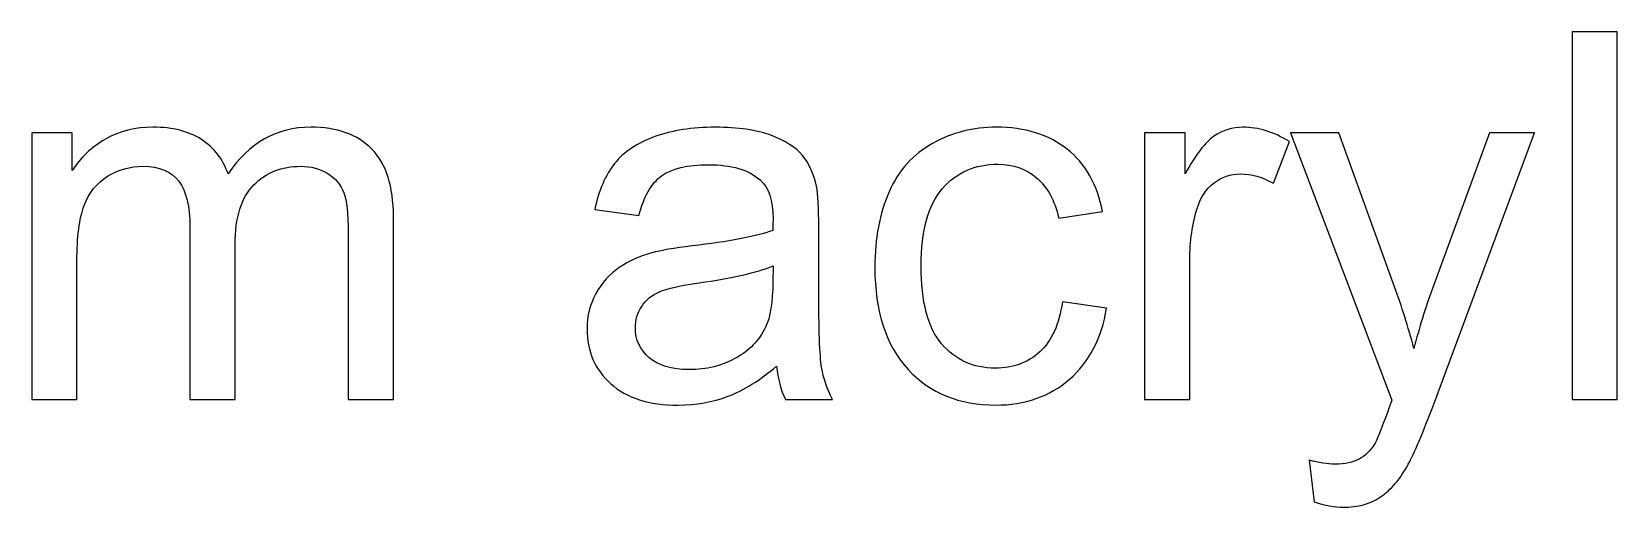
# Model space of a CAD drawing. Header units: millimetres. Extents: x -497 to 493, y -126 to 293.
# Drawn here: x -388.16 to -348.96, y 50.13 to 61.89 of the extents above; entities that cross this region are included whole.
import ezdxf

# ---------------------------------------------------------------- set-up
doc = ezdxf.new("R2010")
doc.units = ezdxf.units.MM
doc.header["$MEASUREMENT"] = 0
doc.layers.add('Layer 1', color=7, linetype='Continuous')

msp = doc.modelspace()

# ---------------------------------------------------------------- linework, layer by layer
at = {"layer": 'Layer 1'}
for points, knots in [([(-350.0807, 52.8016), (-350.0807, 52.8016), (-350.0807, 61.8948), (-350.0807, 61.8948), (-350.0807, 61.8948), (-350.0807, 61.8948), (-348.9631, 61.8948), (-348.9631, 61.8948), (-348.9631, 61.8948), (-348.9631, 61.8948), (-348.9631, 52.8016), (-348.9631, 52.8016), (-348.9631, 52.8016), (-348.9631, 52.8016), (-350.0807, 52.8016), (-350.0807, 52.8016)], [0, 0, 0, 0, 0.2, 0.2, 0.2, 0.2, 0.4, 0.4, 0.4, 0.4, 0.6, 0.6, 0.6, 0.6, 1, 1, 1, 1]), ([(-388.1553, 52.8016), (-388.1553, 52.8016), (-388.1553, 59.3929), (-388.1553, 59.3929), (-388.1553, 59.3929), (-388.1553, 59.3929), (-387.152, 59.3929), (-387.152, 59.3929), (-387.152, 59.3929), (-387.152, 59.3929), (-387.152, 58.4616), (-387.152, 58.4616), (-387.152, 58.4616), (-386.9467, 58.7833), (-386.6715, 59.0437), (-386.3286, 59.2384), (-386.3286, 59.2384), (-385.9857, 59.4352), (-385.5962, 59.5326), (-385.1581, 59.5326), (-385.1581, 59.5326), (-384.6713, 59.5326), (-384.2712, 59.431), (-383.9601, 59.2299), (-383.9601, 59.2299), (-383.6489, 59.0267), (-383.4288, 58.7452), (-383.3018, 58.3811), (-383.3018, 58.3811), (-382.7768, 59.1495), (-382.0974, 59.5326), (-381.2592, 59.5326), (-381.2592, 59.5326), (-380.603, 59.5326), (-380.0971, 59.3527), (-379.7458, 58.9907), (-379.7458, 58.9907), (-379.3923, 58.6288), (-379.2145, 58.0721), (-379.2145, 57.3207), (-379.2145, 57.3207), (-379.2145, 57.3207), (-379.2145, 52.8016), (-379.2145, 52.8016), (-379.2145, 52.8016), (-379.2145, 52.8016), (-380.3321, 52.8016), (-380.3321, 52.8016), (-380.3321, 52.8016), (-380.3321, 52.8016), (-380.3321, 56.9503), (-380.3321, 56.9503), (-380.3321, 56.9503), (-380.3321, 57.3948), (-380.3702, 57.7165), (-380.4422, 57.9134), (-380.4422, 57.9134), (-380.5141, 58.1102), (-380.6454, 58.2668), (-380.838, 58.3875), (-380.838, 58.3875), (-381.0285, 58.5081), (-381.2528, 58.5674), (-381.509, 58.5674), (-381.509, 58.5674), (-381.9746, 58.5674), (-382.3599, 58.4129), (-382.6668, 58.106), (-382.6668, 58.106), (-382.9737, 57.7969), (-383.1261, 57.3038), (-383.1261, 56.6264), (-383.1261, 56.6264), (-383.1261, 56.6264), (-383.1261, 52.8016), (-383.1261, 52.8016), (-383.1261, 52.8016), (-383.1261, 52.8016), (-384.2437, 52.8016), (-384.2437, 52.8016), (-384.2437, 52.8016), (-384.2437, 52.8016), (-384.2437, 57.0794), (-384.2437, 57.0794), (-384.2437, 57.0794), (-384.2437, 57.5747), (-384.3347, 57.9472), (-384.5167, 58.1949), (-384.5167, 58.1949), (-384.6988, 58.4425), (-384.9972, 58.5674), (-385.41, 58.5674), (-385.41, 58.5674), (-385.7232, 58.5674), (-386.0132, 58.4849), (-386.2799, 58.3198), (-386.2799, 58.3198), (-386.5466, 58.1547), (-386.7392, 57.9134), (-386.8599, 57.5937), (-386.8599, 57.5937), (-386.9784, 57.2762), (-387.0377, 56.8169), (-387.0377, 56.2179), (-387.0377, 56.2179), (-387.0377, 56.2179), (-387.0377, 52.8016), (-387.0377, 52.8016), (-387.0377, 52.8016), (-387.0377, 52.8016), (-388.1553, 52.8016), (-388.1553, 52.8016)], [0, 0, 0, 0, 0.0344828, 0.0344828, 0.0344828, 0.0344828, 0.0689655, 0.0689655, 0.0689655, 0.0689655, 0.1034483, 0.1034483, 0.1034483, 0.1034483, 0.137931, 0.137931, 0.137931, 0.137931, 0.1724138, 0.1724138, 0.1724138, 0.1724138, 0.2068966, 0.2068966, 0.2068966, 0.2068966, 0.2413793, 0.2413793, 0.2413793, 0.2413793, 0.2758621, 0.2758621, 0.2758621, 0.2758621, 0.3103448, 0.3103448, 0.3103448, 0.3103448, 0.3448276, 0.3448276, 0.3448276, 0.3448276, 0.3793103, 0.3793103, 0.3793103, 0.3793103, 0.4137931, 0.4137931, 0.4137931, 0.4137931, 0.4482759, 0.4482759, 0.4482759, 0.4482759, 0.4827586, 0.4827586, 0.4827586, 0.4827586, 0.5172414, 0.5172414, 0.5172414, 0.5172414, 0.5517241, 0.5517241, 0.5517241, 0.5517241, 0.5862069, 0.5862069, 0.5862069, 0.5862069, 0.6206897, 0.6206897, 0.6206897, 0.6206897, 0.6551724, 0.6551724, 0.6551724, 0.6551724, 0.6896552, 0.6896552, 0.6896552, 0.6896552, 0.7241379, 0.7241379, 0.7241379, 0.7241379, 0.7586207, 0.7586207, 0.7586207, 0.7586207, 0.7931034, 0.7931034, 0.7931034, 0.7931034, 0.8275862, 0.8275862, 0.8275862, 0.8275862, 0.862069, 0.862069, 0.862069, 0.862069, 0.8965517, 0.8965517, 0.8965517, 0.8965517, 0.9310345, 0.9310345, 0.9310345, 0.9310345, 1, 1, 1, 1]), ([(-369.7424, 53.6271), (-370.1573, 53.2736), (-370.5573, 53.026), (-370.9404, 52.8799), (-370.9404, 52.8799), (-371.3235, 52.7339), (-371.7342, 52.6619), (-372.1744, 52.6619), (-372.1744, 52.6619), (-372.8983, 52.6619), (-373.455, 52.8376), (-373.8445, 53.1911), (-373.8445, 53.1911), (-374.234, 53.5424), (-374.4287, 53.9933), (-374.4287, 54.5415), (-374.4287, 54.5415), (-374.4287, 54.8632), (-374.3546, 55.1575), (-374.2086, 55.4242), (-374.2086, 55.4242), (-374.0604, 55.6909), (-373.8678, 55.9025), (-373.6307, 56.0634), (-373.6307, 56.0634), (-373.3915, 56.2243), (-373.1248, 56.347), (-372.8264, 56.4296), (-372.8264, 56.4296), (-372.6062, 56.4867), (-372.2739, 56.5418), (-371.8315, 56.5968), (-371.8315, 56.5968), (-370.9298, 56.7026), (-370.2631, 56.8317), (-369.8376, 56.9799), (-369.8376, 56.9799), (-369.8334, 57.1323), (-369.8313, 57.2297), (-369.8313, 57.2699), (-369.8313, 57.2699), (-369.8313, 57.7229), (-369.9371, 58.0425), (-370.1488, 58.2287), (-370.1488, 58.2287), (-370.4345, 58.4806), (-370.86, 58.6055), (-371.423, 58.6055), (-371.423, 58.6055), (-371.9501, 58.6055), (-372.3395, 58.5124), (-372.5893, 58.3282), (-372.5893, 58.3282), (-372.8412, 58.1441), (-373.0253, 57.8181), (-373.146, 57.3482), (-373.146, 57.3482), (-373.146, 57.3482), (-374.2382, 57.5006), (-374.2382, 57.5006), (-374.2382, 57.5006), (-374.1387, 57.9684), (-373.9757, 58.3473), (-373.7471, 58.6351), (-373.7471, 58.6351), (-373.5185, 58.923), (-373.1883, 59.1431), (-372.7565, 59.2998), (-372.7565, 59.2998), (-372.3268, 59.4543), (-371.8252, 59.5326), (-371.2579, 59.5326), (-371.2579, 59.5326), (-370.6949, 59.5326), (-370.2356, 59.467), (-369.8821, 59.3336), (-369.8821, 59.3336), (-369.5307, 59.2003), (-369.2704, 59.0352), (-369.1053, 58.8341), (-369.1053, 58.8341), (-368.9402, 58.633), (-368.8238, 58.379), (-368.756, 58.0721), (-368.756, 58.0721), (-368.72, 57.8816), (-368.701, 57.5387), (-368.701, 57.0455), (-368.701, 57.0455), (-368.701, 57.0455), (-368.701, 55.5639), (-368.701, 55.5639), (-368.701, 55.5639), (-368.701, 54.5288), (-368.6777, 53.8748), (-368.6311, 53.5975), (-368.6311, 53.5975), (-368.5867, 53.3202), (-368.4936, 53.0556), (-368.3581, 52.8016), (-368.3581, 52.8016), (-368.3581, 52.8016), (-369.5265, 52.8016), (-369.5265, 52.8016), (-369.5265, 52.8016), (-369.6387, 53.0366), (-369.7106, 53.3117), (-369.7424, 53.6271)], [0, 0, 0, 0, 0.0357143, 0.0357143, 0.0357143, 0.0357143, 0.0714286, 0.0714286, 0.0714286, 0.0714286, 0.1071429, 0.1071429, 0.1071429, 0.1071429, 0.1428571, 0.1428571, 0.1428571, 0.1428571, 0.1785714, 0.1785714, 0.1785714, 0.1785714, 0.2142857, 0.2142857, 0.2142857, 0.2142857, 0.25, 0.25, 0.25, 0.25, 0.2857143, 0.2857143, 0.2857143, 0.2857143, 0.3214286, 0.3214286, 0.3214286, 0.3214286, 0.3571429, 0.3571429, 0.3571429, 0.3571429, 0.3928571, 0.3928571, 0.3928571, 0.3928571, 0.4285714, 0.4285714, 0.4285714, 0.4285714, 0.4642857, 0.4642857, 0.4642857, 0.4642857, 0.5, 0.5, 0.5, 0.5, 0.5357143, 0.5357143, 0.5357143, 0.5357143, 0.5714286, 0.5714286, 0.5714286, 0.5714286, 0.6071429, 0.6071429, 0.6071429, 0.6071429, 0.6428571, 0.6428571, 0.6428571, 0.6428571, 0.6785714, 0.6785714, 0.6785714, 0.6785714, 0.7142857, 0.7142857, 0.7142857, 0.7142857, 0.75, 0.75, 0.75, 0.75, 0.7857143, 0.7857143, 0.7857143, 0.7857143, 0.8214286, 0.8214286, 0.8214286, 0.8214286, 0.8571429, 0.8571429, 0.8571429, 0.8571429, 0.8928571, 0.8928571, 0.8928571, 0.8928571, 0.9285714, 0.9285714, 0.9285714, 0.9285714, 1, 1, 1, 1]), ([(-362.6791, 55.2146), (-362.6791, 55.2146), (-361.5869, 55.0622), (-361.5869, 55.0622), (-361.5869, 55.0622), (-361.7075, 54.3108), (-362.0123, 53.7245), (-362.5055, 53.299), (-362.5055, 53.299), (-362.9987, 52.8736), (-363.6062, 52.6619), (-364.3237, 52.6619), (-364.3237, 52.6619), (-365.2233, 52.6619), (-365.9472, 52.9561), (-366.4933, 53.5446), (-366.4933, 53.5446), (-367.0415, 54.133), (-367.3146, 54.9754), (-367.3146, 56.0719), (-367.3146, 56.0719), (-367.3146, 56.7831), (-367.1961, 57.4032), (-366.9611, 57.9366), (-366.9611, 57.9366), (-366.7262, 58.4679), (-366.3684, 58.868), (-365.8858, 59.1326), (-365.8858, 59.1326), (-365.4054, 59.3993), (-364.8825, 59.5326), (-364.3153, 59.5326), (-364.3153, 59.5326), (-363.602, 59.5326), (-363.0156, 59.3527), (-362.5627, 58.9907), (-362.5627, 58.9907), (-362.1076, 58.6288), (-361.8155, 58.1144), (-361.6885, 57.4498), (-361.6885, 57.4498), (-361.6885, 57.4498), (-362.768, 57.2847), (-362.768, 57.2847), (-362.768, 57.2847), (-362.8717, 57.7271), (-363.0537, 58.0594), (-363.3183, 58.2838), (-363.3183, 58.2838), (-363.5808, 58.506), (-363.8983, 58.6182), (-364.2708, 58.6182), (-364.2708, 58.6182), (-364.8339, 58.6182), (-365.2911, 58.4171), (-365.6445, 58.015), (-365.6445, 58.015), (-365.9959, 57.6107), (-366.1716, 56.9757), (-366.1716, 56.1036), (-366.1716, 56.1036), (-366.1716, 55.2188), (-366.0023, 54.5775), (-365.6636, 54.1774), (-365.6636, 54.1774), (-365.3228, 53.7774), (-364.8804, 53.5763), (-364.3364, 53.5763), (-364.3364, 53.5763), (-363.8962, 53.5763), (-363.53, 53.7097), (-363.2379, 53.9785), (-363.2379, 53.9785), (-362.9437, 54.2452), (-362.7574, 54.6579), (-362.6791, 55.2146)], [0, 0, 0, 0, 0.05, 0.05, 0.05, 0.05, 0.1, 0.1, 0.1, 0.1, 0.15, 0.15, 0.15, 0.15, 0.2, 0.2, 0.2, 0.2, 0.25, 0.25, 0.25, 0.25, 0.3, 0.3, 0.3, 0.3, 0.35, 0.35, 0.35, 0.35, 0.4, 0.4, 0.4, 0.4, 0.45, 0.45, 0.45, 0.45, 0.5, 0.5, 0.5, 0.5, 0.55, 0.55, 0.55, 0.55, 0.6, 0.6, 0.6, 0.6, 0.65, 0.65, 0.65, 0.65, 0.7, 0.7, 0.7, 0.7, 0.75, 0.75, 0.75, 0.75, 0.8, 0.8, 0.8, 0.8, 0.85, 0.85, 0.85, 0.85, 0.9, 0.9, 0.9, 0.9, 1, 1, 1, 1]), ([(-360.6471, 52.8016), (-360.6471, 52.8016), (-360.6471, 59.3929), (-360.6471, 59.3929), (-360.6471, 59.3929), (-360.6471, 59.3929), (-359.6438, 59.3929), (-359.6438, 59.3929), (-359.6438, 59.3929), (-359.6438, 59.3929), (-359.6438, 58.3833), (-359.6438, 58.3833), (-359.6438, 58.3833), (-359.3877, 58.851), (-359.1506, 59.1601), (-358.9326, 59.3082), (-358.9326, 59.3082), (-358.7146, 59.4585), (-358.4754, 59.5326), (-358.215, 59.5326), (-358.215, 59.5326), (-357.8383, 59.5326), (-357.4552, 59.4141), (-357.0657, 59.1791), (-357.0657, 59.1791), (-357.0657, 59.1791), (-357.4636, 58.1483), (-357.4636, 58.1483), (-357.4636, 58.1483), (-357.7346, 58.3007), (-358.0055, 58.3769), (-358.2764, 58.3769), (-358.2764, 58.3769), (-358.5198, 58.3769), (-358.7379, 58.3028), (-358.9305, 58.1568), (-358.9305, 58.1568), (-359.1231, 58.0107), (-359.2607, 57.8075), (-359.3432, 57.5472), (-359.3432, 57.5472), (-359.4681, 57.1514), (-359.5295, 56.7174), (-359.5295, 56.2454), (-359.5295, 56.2454), (-359.5295, 56.2454), (-359.5295, 52.8016), (-359.5295, 52.8016), (-359.5295, 52.8016), (-359.5295, 52.8016), (-360.6471, 52.8016), (-360.6471, 52.8016)], [0, 0, 0, 0, 0.0714286, 0.0714286, 0.0714286, 0.0714286, 0.1428571, 0.1428571, 0.1428571, 0.1428571, 0.2142857, 0.2142857, 0.2142857, 0.2142857, 0.2857143, 0.2857143, 0.2857143, 0.2857143, 0.3571429, 0.3571429, 0.3571429, 0.3571429, 0.4285714, 0.4285714, 0.4285714, 0.4285714, 0.5, 0.5, 0.5, 0.5, 0.5714286, 0.5714286, 0.5714286, 0.5714286, 0.6428571, 0.6428571, 0.6428571, 0.6428571, 0.7142857, 0.7142857, 0.7142857, 0.7142857, 0.7857143, 0.7857143, 0.7857143, 0.7857143, 0.8571429, 0.8571429, 0.8571429, 0.8571429, 1, 1, 1, 1]), ([(-356.4561, 50.2679), (-356.4561, 50.2679), (-356.5831, 51.3009), (-356.5831, 51.3009), (-356.5831, 51.3009), (-356.3376, 51.2353), (-356.1259, 51.2014), (-355.9439, 51.2014), (-355.9439, 51.2014), (-355.6941, 51.2014), (-355.4951, 51.2437), (-355.347, 51.3263), (-355.347, 51.3263), (-355.1967, 51.4088), (-355.0739, 51.5252), (-354.9787, 51.6734), (-354.9787, 51.6734), (-354.9088, 51.7856), (-354.7945, 52.0629), (-354.6379, 52.5074), (-354.6379, 52.5074), (-354.6167, 52.5688), (-354.585, 52.6598), (-354.5384, 52.7804), (-354.5384, 52.7804), (-354.5384, 52.7804), (-357.0403, 59.3929), (-357.0403, 59.3929), (-357.0403, 59.3929), (-357.0403, 59.3929), (-355.8465, 59.3929), (-355.8465, 59.3929), (-355.8465, 59.3929), (-355.8465, 59.3929), (-354.4707, 55.5871), (-354.4707, 55.5871), (-354.4707, 55.5871), (-354.2907, 55.1067), (-354.132, 54.5987), (-353.9902, 54.0653), (-353.9902, 54.0653), (-353.8611, 54.5669), (-353.7087, 55.0622), (-353.5309, 55.549), (-353.5309, 55.549), (-353.5309, 55.549), (-352.1254, 59.3929), (-352.1254, 59.3929), (-352.1254, 59.3929), (-352.1254, 59.3929), (-351.0099, 59.3929), (-351.0099, 59.3929), (-351.0099, 59.3929), (-351.0099, 59.3929), (-353.5012, 52.6873), (-353.5012, 52.6873), (-353.5012, 52.6873), (-353.77, 51.9655), (-353.9796, 51.4702), (-354.1299, 51.1972), (-354.1299, 51.1972), (-354.3288, 50.831), (-354.5574, 50.5622), (-354.8136, 50.3907), (-354.8136, 50.3907), (-355.0718, 50.2193), (-355.3787, 50.1346), (-355.7343, 50.1346), (-355.7343, 50.1346), (-355.9502, 50.1346), (-356.1915, 50.179), (-356.4561, 50.2679)], [0, 0, 0, 0, 0.0526316, 0.0526316, 0.0526316, 0.0526316, 0.1052632, 0.1052632, 0.1052632, 0.1052632, 0.1578947, 0.1578947, 0.1578947, 0.1578947, 0.2105263, 0.2105263, 0.2105263, 0.2105263, 0.2631579, 0.2631579, 0.2631579, 0.2631579, 0.3157895, 0.3157895, 0.3157895, 0.3157895, 0.3684211, 0.3684211, 0.3684211, 0.3684211, 0.4210526, 0.4210526, 0.4210526, 0.4210526, 0.4736842, 0.4736842, 0.4736842, 0.4736842, 0.5263158, 0.5263158, 0.5263158, 0.5263158, 0.5789474, 0.5789474, 0.5789474, 0.5789474, 0.6315789, 0.6315789, 0.6315789, 0.6315789, 0.6842105, 0.6842105, 0.6842105, 0.6842105, 0.7368421, 0.7368421, 0.7368421, 0.7368421, 0.7894737, 0.7894737, 0.7894737, 0.7894737, 0.8421053, 0.8421053, 0.8421053, 0.8421053, 0.8947368, 0.8947368, 0.8947368, 0.8947368, 1, 1, 1, 1]), ([(-369.8313, 56.1036), (-370.2377, 55.9385), (-370.8473, 55.7988), (-371.6601, 55.6845), (-371.6601, 55.6845), (-372.1215, 55.6189), (-372.4475, 55.5448), (-372.638, 55.4623), (-372.638, 55.4623), (-372.8285, 55.3797), (-372.9745, 55.2591), (-373.0783, 55.1024), (-373.0783, 55.1024), (-373.182, 54.9437), (-373.2349, 54.768), (-373.2349, 54.5733), (-373.2349, 54.5733), (-373.2349, 54.279), (-373.1227, 54.0314), (-372.8962, 53.8345), (-372.8962, 53.8345), (-372.6697, 53.6377), (-372.3395, 53.5382), (-371.9056, 53.5382), (-371.9056, 53.5382), (-371.4759, 53.5382), (-371.0928, 53.6313), (-370.7563, 53.8197), (-370.7563, 53.8197), (-370.4218, 54.006), (-370.1742, 54.2621), (-370.0176, 54.586), (-370.0176, 54.586), (-369.8969, 54.8378), (-369.8376, 55.2083), (-369.8376, 55.6972), (-369.8376, 55.6972), (-369.8376, 55.6972), (-369.8313, 56.1036), (-369.8313, 56.1036)], [0, 0, 0, 0, 0.0909091, 0.0909091, 0.0909091, 0.0909091, 0.1818182, 0.1818182, 0.1818182, 0.1818182, 0.2727273, 0.2727273, 0.2727273, 0.2727273, 0.3636364, 0.3636364, 0.3636364, 0.3636364, 0.4545455, 0.4545455, 0.4545455, 0.4545455, 0.5454545, 0.5454545, 0.5454545, 0.5454545, 0.6363636, 0.6363636, 0.6363636, 0.6363636, 0.7272727, 0.7272727, 0.7272727, 0.7272727, 0.8181818, 0.8181818, 0.8181818, 0.8181818, 1, 1, 1, 1])]:
    msp.add_open_spline(points, degree=3, knots=knots, dxfattribs=at)

doc.saveas('drawing.dxf')
